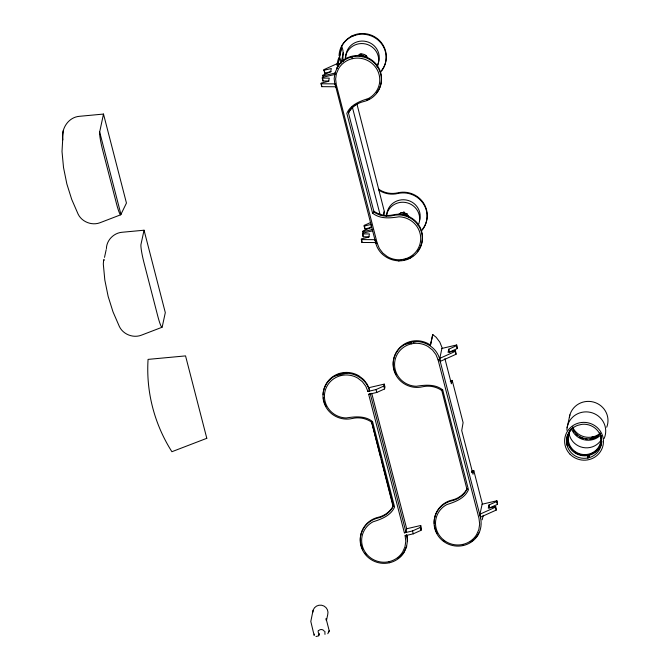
<?xml version="1.0" encoding="UTF-8"?>
<svg xmlns="http://www.w3.org/2000/svg" width="670" height="670" viewBox="0 0 670 670"><rect width="100%" height="100%" fill="white"/><g stroke="black" fill="none" stroke-linecap="round" stroke-linejoin="round"><path stroke-width="1" d="M62.812 139.904C60.828 129.092 68.105 117.225 79.496 116.304L103.498 114.067L126.454 203.069L120.935 214.367A15.184 1.591 76.9 0 1 119.285 212.616A15.477 1.616 76.9 0 1 116.404 203.353L102.661 150.088A15.477 1.616 76.9 0 1 100.224 138.74A15.184 1.591 76.9 0 1 99.671 131.957M104.076 260.446L104.093 259.315M318.284 630.596A3.434 3.333 12.2 0 0 319.121 633.837L318.803 635.838L315.989 636.5M63.189 130.792L62.009 151.52L63.524 167.542L66.858 183.965L71.698 199.358L78.147 214.199C81.958 221.954 91.865 225.807 99.939 222.758L120.709 214.785M567.641 444.294L567.281 445.952L568.411 443.322L567.817 443.465L568.286 444.888A17.537 17.035 12.2 0 0 586.602 455.751L588.101 455.5L587.95 454.922L587.565 457.995L587.925 456.329M588.319 457.87L590.496 457.208A17.537 17.035 12.2 0 0 601.434 439.512L600.32 435.182A17.537 17.035 12.2 0 0 582.012 424.311L577.573 425.35A17.537 17.035 12.2 0 0 566.636 443.046L567.75 447.376A17.537 17.035 12.2 0 0 586.057 458.246L588.319 457.87L588.704 454.804L590.806 454.159A16.934 16.44 12.2 0 0 601.484 439.235M589.273 455.29L589.039 457.644L589.433 454.578L589.273 455.29L587.799 455.633M103.649 259.935L103.306 264.005L104.822 280.026L108.155 296.45L113.004 311.843L119.444 326.684C123.263 334.439 133.171 338.291 141.236 335.243L162.014 327.27M106.396 248.645C106.547 240.337 113.624 233.059 121.831 232.289L144.05 230.22L165.306 312.63L162.232 326.851A15.184 1.591 76.9 0 1 160.591 325.101A15.477 1.616 76.9 0 1 157.701 315.838L143.958 262.573A15.477 1.616 76.9 0 1 141.529 251.225A15.184 1.591 76.9 0 1 140.968 244.441L144.05 230.22M450.391 380.795L452.116 380.392L452.334 380.937L463.096 422.628L461.722 430.55L473.003 474.268L473.791 470.616L471.822 471.077M336.926 65.266C337.705 60.434 339.64 51.556 341.047 63.298M339.087 55.861C339.213 43.349 350.686 33.039 363.048 33.5A23.643 22.964 12.2 0 1 383.801 46.423A23.643 22.964 12.2 0 1 381.833 70.174M337.219 68.072L341.541 46.8C344.564 50.928 341.985 56.766 343.341 61.682M383.684 215.363L384.295 211.318L356.809 103.49M483.288 515.331L482.149 519.828M103.498 114.067L99.671 131.965L120.935 214.367M104.512 257.372L106.187 249.617M335.62 87.477L335.779 86.765L321.776 86.656L321.031 83.775L321.181 83.063L328.568 81.338L329.263 78.139L322.262 78.08L322.412 77.368L335.218 74.378M331.156 71.631L324.69 73.147L323.953 70.258L331.332 68.533L330.645 71.732L322.873 75.241L322.722 75.945L335.519 72.955M323.953 70.258L324.104 69.546L336.901 63.776M329.003 81.011L322.999 80.97L322.412 77.368M321.776 86.656L321.433 84.026M324.69 73.147L324.849 72.435M337.429 67.101L341.834 46.733M355.376 104.637A23.643 22.964 12.2 0 0 349.196 111.22L348.509 113.138L374.011 211.971L375.066 212.8A23.643 22.964 12.2 0 0 392.947 215.572A23.643 22.964 12.2 0 1 420.668 229.709A23.643 22.964 12.2 0 1 410.216 258.151C397.276 265.245 379.387 257.699 375.82 243.277L335.034 83.876L321.031 83.775M341.256 62.327L343.35 52.629M362.328 56.699L362.679 55.032A1.524 1.482 12.2 0 0 364.53 56.129L366.381 55.702M377.193 243.193L336.298 84.696L335.62 79.018L336.457 73.474L338.744 68.348A22.102 21.465 12.2 0 1 373.542 64.814A22.102 21.465 12.2 0 1 368.45 98.498C360.066 101.128 350.561 104.637 346.826 113.347L372.579 213.169C380.016 219.182 390.149 218.194 398.968 216.804A22.102 21.465 12.2 0 1 419.872 244.408A22.102 21.465 12.2 0 1 387.319 256.602L382.796 253.067L379.362 248.528L377.193 243.193L375.82 243.277L375.971 242.565L361.967 242.465L361.381 238.863L368.768 237.138L369.455 233.939L362.453 233.889L362.612 233.177L372.461 230.874M363.416 233.679L363.073 231.041L370.845 227.54L371.532 224.341L364.145 226.066L364.89 228.947L371.356 227.44M364.145 226.066L364.304 225.355L370.703 222.465M361.967 242.465L361.624 239.827M369.203 236.82L363.199 236.77L362.612 233.177M364.89 228.947L365.05 228.236M375.074 240.396L375.234 239.684L361.222 239.575M383.458 215.196L384.295 211.318M313.058 610.429L310.805 621.442L314.138 635.403L314.414 634.121M403.993 215.162L404.353 213.504L403.868 211.611M404.982 215.748L405.342 214.09L407.276 213.638M368.734 387.729L384.245 384.111L383.818 386.062L376.046 389.563L367.914 391.464L369.48 390.761L369.631 390.049L367.361 384.446L363.676 379.589L358.844 375.803A23.643 22.964 12.2 0 0 323.124 394.781M318.845 635.118L319.121 633.837M326.449 620.52L327.714 614.65A7.63 7.404 12.2 0 0 321.491 605.211A7.63 7.404 12.2 0 0 312.773 612.338M324.984 634.398L324.875 632.497A3.434 3.333 12.2 0 0 325.009 631.634M371.44 421.355L393.072 506.478L392.536 507.684A23.643 22.964 12.2 0 1 378.031 518.01A23.643 22.964 12.2 0 0 364.857 553.872A23.643 22.964 12.2 0 0 404.069 552.407L406.514 546.921L407.561 540.288L406.975 535.313M327.806 633.736L329.188 630.671L326.081 618.636A7.63 7.404 12.2 0 1 326.315 620.562M328.911 631.952L329.188 630.671M404.404 532.843L405.953 532.139L406.682 528.764L420.718 525.489L420.291 527.441L412.527 530.942L404.404 532.843L368.668 394.345L376.791 392.453L384.563 388.952L384.982 386.992L384.245 384.111M393.072 506.478L393.223 505.766L392.687 506.972A23.643 22.964 12.2 0 1 378.182 517.299A23.643 22.964 12.2 0 0 362.855 549.727M430.433 345.259L432.736 334.59L430.433 345.259L428.984 344.129A23.643 22.964 12.2 0 0 400.425 347.035A23.643 22.964 12.2 0 0 396.246 374.672M440.357 361.976L439.771 358.375L455.315 351.373L455.466 350.661L448.079 352.387L448.774 349.187L456.538 345.678L456.697 344.966L441.924 348.417M441.58 389.68L466.931 489.234L466.395 490.432A23.643 22.964 12.2 0 1 451.89 500.766A23.643 22.964 12.2 0 0 438.716 536.62A23.643 22.964 12.2 0 0 477.936 535.154C481.596 529.04 481.948 521.595 479.812 514.895L439.62 359.087C436.053 344.673 418.164 337.119 405.224 344.221A23.643 22.964 12.2 0 0 394.772 372.654A23.643 22.964 12.2 0 0 422.485 386.799A23.643 22.964 12.2 0 1 440.366 389.563L441.43 390.392L442.703 389.915L468.456 489.736C464.729 498.438 455.215 501.947 446.831 504.577A22.102 21.465 12.2 0 0 441.739 538.261A22.102 21.465 12.2 0 0 476.538 534.727L478.824 529.601L479.661 524.066L478.983 518.387L438.088 359.882L435.927 354.547L432.485 350.008L427.963 346.474A22.102 21.465 12.2 0 0 395.409 358.668A22.102 21.465 12.2 0 0 416.313 386.28C425.132 384.882 435.266 383.893 442.703 389.915M440.517 361.264L456.052 354.254L455.466 350.661M448.774 349.187L449.52 352.068L457.283 348.567L456.697 344.966M444.897 358.634L451.379 383.776L452.116 380.392M407.41 541L406.698 535.029L405.132 535.732L413.273 533.831L421.036 530.33L421.464 528.37L420.718 525.489M466.931 489.234L467.082 488.522L466.546 489.72A23.643 22.964 12.2 0 1 452.049 500.055A23.643 22.964 12.2 0 0 434.269 523.789M479.812 514.895L482.274 503.513L473.791 470.616M480.557 517.776L479.971 514.183L495.507 507.173L495.666 506.461L488.279 508.187L488.966 504.987L496.738 501.487L496.897 500.775L482.124 504.225M480.717 517.064L496.252 510.063L495.666 506.461M488.966 504.987L489.711 507.877L497.483 504.368L496.897 500.775M567.088 427.812L569.885 414.906M567.448 442.024L566.912 444.512L568.034 441.882L567.448 442.024L567.172 440.558A17.537 17.035 12.2 0 1 567.532 434.646M570.865 428.984A16.934 16.44 12.2 0 0 567.775 440.492L568.177 442.619L567.046 445.24M591.417 438.925L592.104 437.007L591.56 439.503M593.218 438.322L593.578 436.664L592.891 438.574L594.273 438.163M601.158 438.038L601.107 435.693L601.367 437.083M600.211 433.18A17.537 17.035 12.2 0 1 595.035 436.229L592.85 436.882L592.163 438.8L589.985 439.16M341.541 46.8L342.269 45.166A23.643 22.964 12.2 0 1 376.373 38.726A23.643 22.964 12.2 0 1 380.401 72.444M336.926 68.139L337.655 66.498A23.643 22.964 12.2 0 1 371.339 59.764A23.643 22.964 12.2 0 1 376.448 93.013M348.509 113.138L349.045 111.932A23.643 22.964 12.2 0 1 363.542 101.605A23.643 22.964 12.2 0 0 376.724 65.744A23.643 22.964 12.2 0 0 337.504 67.209L335.059 72.695L334.163 78.624L334.874 84.588M406.665 546.209L404.228 551.695A23.643 22.964 12.2 0 1 398.047 558.278M478.816 532.801L478.087 534.442A23.643 22.964 12.2 0 1 474.98 538.404M400.124 213.847L400.677 212.951L402.159 212.608L403.08 213.161L403.566 215.045M372.579 213.169L374.161 211.259L375.225 212.089A23.643 22.964 12.2 0 0 393.106 214.861A23.643 22.964 12.2 0 1 418.7 224.969A23.643 22.964 12.2 0 1 417.385 251.702M318.92 630.403C320.478 628.921 323.258 629.356 324.297 631.232M438.088 359.882L439.62 359.087L442.074 347.705L439.805 342.102L436.128 337.245L432.736 334.59M368.668 394.345L370.225 393.65L405.953 532.139M406.698 535.029L405.116 535.631L405.794 541.31L404.956 546.854L402.678 551.98A22.102 21.465 12.2 0 1 367.88 555.514A22.102 21.465 12.2 0 1 372.972 521.83C381.347 519.2 390.861 515.691 394.597 506.981L372.562 421.589C365.125 415.567 354.991 416.556 346.172 417.954A22.102 21.465 12.2 0 1 325.268 390.342A22.102 21.465 12.2 0 1 357.83 378.148L362.344 381.682L365.786 386.23L367.947 391.556M372.562 421.589L371.289 422.067L370.234 421.237A23.643 22.964 12.2 0 0 352.353 418.474A23.643 22.964 12.2 0 1 324.632 404.328A23.643 22.964 12.2 0 1 335.084 375.895C348.023 368.793 365.912 376.347 369.48 390.761M593.042 437.87L591.568 438.214M589.583 455.156L591.032 454.721A17.537 17.035 12.2 0 0 601.903 441.471M351.197 36.264L355.15 35.343M362.914 231.753L372.763 229.45M398.365 260.915L401.33 260.22M405.275 259.298L410.216 258.151M405.224 344.221L410.157 343.065M413.122 342.378L417.075 341.449M335.084 375.895L340.017 374.739M341.993 374.279L346.934 373.131M450.274 381.331L451.999 380.928M471.663 471.789L473.64 471.328M471.546 472.643L473.522 472.191M592.85 436.882L590.597 437.259A17.537 17.035 12.2 0 1 572.582 427.083M588.704 454.804L586.526 455.165A16.934 16.44 12.2 0 1 568.855 444.671L568.177 442.619M405.342 214.09L404.353 213.504M407.703 215.899L408.633 216.452M378.927 189.216L379.991 190.046A23.643 22.964 12.2 0 0 397.871 192.809A23.643 22.964 12.2 0 1 423.18 202.499A23.643 22.964 12.2 0 1 422.778 228.864M378.776 189.928L379.831 190.757A23.643 22.964 12.2 0 0 397.712 193.521A23.643 22.964 12.2 0 1 423.591 204.065A23.643 22.964 12.2 0 1 421.338 231.133M404.035 259.198L404.487 260.295M462.978 544.383L463.431 545.489M389.119 561.636L389.572 562.733M568.26 444.034L567.884 442.594M456.538 345.678L457.283 348.567M496.738 501.487L497.483 504.368M455.315 351.373L456.052 354.254M495.507 507.173L496.252 510.063M361.909 56.623L361.214 53.918L359.74 54.262L360.2 56.071M352.236 106.664L380.158 214.903M375.234 239.684L375.971 242.565M335.034 83.876L335.779 86.765M324.104 69.546L324.598 71.472M364.304 225.355L364.798 227.272M322.873 75.241L323.367 77.159M363.073 231.041L363.567 232.967M322.262 78.08L322.999 80.97M362.453 233.889L363.199 236.77M383.818 386.062L384.563 388.952M420.291 527.441L421.036 530.33M376.046 389.563L376.791 392.453M412.527 530.942L413.273 533.831M371.733 393.307L406.682 528.764M371.699 422.36L380.778 457.535M381.297 459.545L392.963 504.761M600.957 436.405L600.814 435.668L601.024 437.309M410.953 342.077L411.246 343.886M352.001 56.883L352.303 58.692M340.812 373.751L341.105 375.56M600.58 434.956L600.789 436.597M366.314 554.735A23.643 22.964 12.2 0 1 365.008 553.16M326.114 406.355A23.643 22.964 12.2 0 1 324.113 401.707M323.836 400.744A23.643 22.964 12.2 0 1 323.283 397.779M369.43 98.75A23.643 22.964 12.2 0 1 366.641 100.006M412.963 255.831A23.643 22.964 12.2 0 1 410.367 257.439M408.533 258.31A23.643 22.964 12.2 0 1 405.626 259.332M357.721 55.551A6.105 5.921 12.2 0 1 367.872 58.483M345.209 59.421A16.775 16.298 12.2 0 1 365.694 44.002A16.775 16.298 12.2 0 1 377.168 66.9M345.812 58.633A16.775 16.298 12.2 0 1 366.23 41.507A16.775 16.298 12.2 0 1 376.892 65.911M398.667 214.241A6.105 5.921 12.2 0 1 408.817 217.172M386.272 216.41A16.775 16.298 12.2 0 1 407.486 202.91A16.775 16.298 12.2 0 1 418.114 225.589M386.691 215.623A16.775 16.298 12.2 0 1 405.878 199.945A16.775 16.298 12.2 0 1 419.562 220.706M569.358 417.318A19.447 18.886 12.2 0 1 593.469 402.05A19.447 18.886 12.2 0 1 606.719 427.242M566.879 430.274A19.447 18.886 12.2 0 1 590.379 412.343A19.447 18.886 12.2 0 1 604.131 438.49M601.342 439.713A17.537 17.035 12.2 0 1 583 447.501A17.537 17.035 12.2 0 1 569.006 433.289M599.416 434.487A16.398 15.921 12.2 0 1 572.783 428.607M600.153 435.559A17.537 17.035 12.2 0 1 571.661 429.277M598.126 436.111A16.934 16.44 12.2 0 1 594.952 437.887M587.046 439.21A16.934 16.44 12.2 0 1 585.572 439.043M583.411 438.565A16.934 16.44 12.2 0 1 582.012 438.096M581.326 437.82A16.934 16.44 12.2 0 1 579.357 436.815M577.54 435.567A16.934 16.44 12.2 0 1 575.899 434.11M574.039 431.857A16.934 16.44 12.2 0 1 573.26 430.626M599.826 432.962A16.398 15.921 12.2 0 1 592.573 452.685A16.398 15.921 12.2 0 1 571.46 448.021A16.398 15.921 12.2 0 1 573.193 427.083M600.739 445.349A17.537 17.035 12.2 0 1 599.7 447.326M473.514 539.777A23.643 22.964 12.2 0 1 470.198 542.131M444.838 541.469A23.643 22.964 12.2 0 1 443.163 540.271M437.192 533.362A23.643 22.964 12.2 0 1 434.503 525.799M206.804 438.306L171.897 451.714A160.004 155.39 12.2 0 1 148.07 359.388L185.548 355.896L206.804 438.306M570.095 454.285A19.447 18.886 12.2 0 0 602.715 446.664A19.447 18.886 12.2 0 0 579.29 422.879A19.447 18.886 12.2 0 0 570.095 454.285"/></g></svg>
